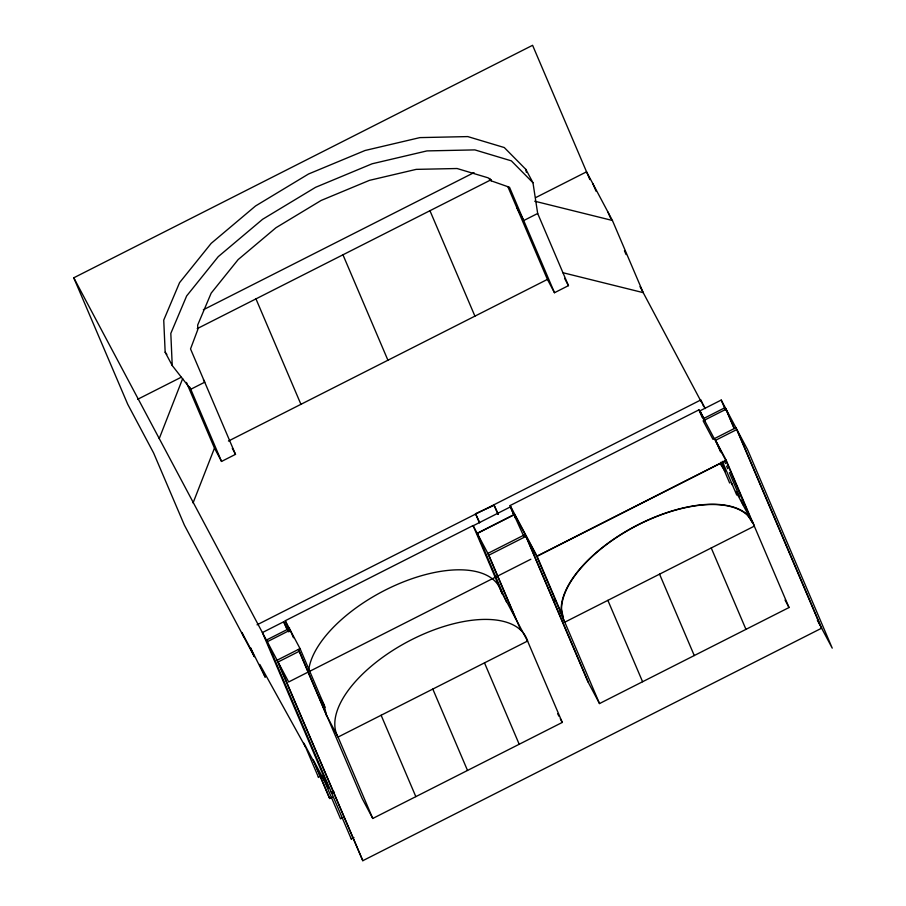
<?xml version="1.0" encoding="UTF-8"?>
<svg xmlns="http://www.w3.org/2000/svg" width="906" height="906" viewBox="0 0 906 906"><rect width="100%" height="100%" fill="white"/><g stroke="black" fill="none" stroke-linecap="round" stroke-linejoin="round"><path stroke-width="1.36" d="M159.218 438.629L182.672 378.583M193.057 502.955L214.473 448.13L186.443 382.423M254.348 656.714L184.394 525.14L153.612 452.977L127.746 404.325L73.771 277.802L532.592 45.3L589.851 179.558M203.329 309.773L474.031 172.604M197.214 328.651L491.199 179.682M137.689 399.286L181.211 377.236M535.582 197.655L586.556 171.823L612.422 220.475L643.203 292.638L562.751 272.672M537.677 213.476L568.458 285.639L554.495 292.717L509.512 187.27L491.131 180.815L488.209 177.859L457.077 168.516L416.194 169.377L369.421 180.362L321.166 200.441L275.979 227.723L238.131 259.614L211.177 293.125L197.667 325.084L197.859 329.433L190.532 348.923L235.503 454.359L221.54 461.437L190.77 389.274L172.231 365.526L165.164 352.23L163.737 320.112L179.569 282.649L211.166 243.374L255.537 205.979L308.493 174.02L365.061 150.487L419.886 137.61L467.79 136.591L504.28 147.542L525.899 169.433L532.966 182.729L537.677 213.476L523.713 220.554L516.635 207.259M228.437 441.052L547.417 279.41L507.904 186.772M257.044 624.823L700.734 399.988L705.298 408.583M515.616 518.391L510.135 505.537L698.956 409.852L725.933 460.588L752.252 522.286L747.099 514.393A106.817 51.155 -28 0 0 638.402 524.563A106.817 51.155 -28 0 0 561.199 608.594L563.419 617.971L560.135 611.788M289.58 630.938L285.231 620.735L473.079 525.548L488.844 555.197L520.814 630.146M288.788 631.901L283.68 621.788L262.4 632.569L328.878 788.413L322.264 775.989L340.543 818.82L343.057 817.54M473.192 525.752L510.429 506.884L523.838 536.477M704.37 421.233L699.942 410.848L721.221 400.067L747.484 449.455L832.229 648.141L820.666 626.397L735.921 427.711L712.977 439.342L703.135 420.837L726.08 409.218L734.37 428.64M287.089 629.33L289.614 628.062M287.678 629.296L266.398 640.078L351.245 838.956L353.759 837.676M514.427 514.393L477.19 533.272L506.499 601.946M705.038 420.962L703.939 418.368L725.208 407.575L734.075 428.357M477.281 533.453L514.517 514.585L525.129 534.529L588.119 682.218M267.27 641.72L290.203 630.089L293.465 637.745M285.231 620.735L300.045 648.594L277.1 660.214L362.808 860.7L821.617 628.198L736.872 429.512L715.593 440.293L720.553 451.924M525.129 534.529L487.892 553.396L516.001 619.296M308.584 671.21A106.432 50.974 -28 0 1 400.486 583.079A106.432 50.974 -28 0 1 501.188 591.448L527.564 641.04L562.275 722.433L372.762 818.469L338.051 737.076L326.488 715.332L298.38 649.432L299.342 651.233L278.063 662.014L362.808 860.7M488.844 555.197L526.08 536.329L536.692 556.273L599.512 703.566L789.024 607.53L726.204 460.248L715.593 440.293M530.837 559.24L288.663 681.958L73.771 277.802M536.692 556.273L726.204 460.248M563.419 617.971L537.099 556.273L725.933 460.588M318.289 776.974L321.075 776.193M334.325 792.059L331.913 793.282L331.143 791.833M318.55 777.473L303.929 743.203L314.541 763.146L329.161 797.416L329.727 798.492L332.253 797.212M353.668 837.495L351.245 838.956M479.399 522.751L475.537 513.702L494.144 505.322L498.3 514.234M534.699 201.2L612.422 220.475M532.966 182.729L511.346 160.849L474.869 149.898L426.953 150.906L372.128 163.782L315.571 187.316L262.604 219.286L218.233 256.67L186.647 295.945L170.815 333.408L172.231 365.526M165.164 352.23L166.84 354.393M720.123 463.657L725.276 471.55L721.98 463.838M640.01 286.624L701.233 401.788M702.558 404.269L703.86 406.726M817.348 620.168L819.998 625.151M699.942 410.848L703.939 418.368M731.199 482.683L732.512 485.163M735.797 491.346L752.252 522.286M785.049 600.044L789.024 607.53M564.597 278.38L568.458 285.639M547.417 279.41L554.495 292.717M489.84 178.403L491.131 180.815M510.135 505.537L537.099 556.273M553.555 599.41L554.868 601.89M599.512 703.566L588.911 683.611L526.08 536.329M557.632 713.702L558.957 716.193M560.282 718.696L562.275 722.433M203.442 379.784L204.733 382.196L190.77 389.274L189.479 386.851M232.298 448.311L235.503 454.359M214.473 448.13L221.54 461.437M320.045 697.292L323.974 704.698L326.488 715.332M372.762 818.469L362.162 798.514L299.342 651.233M323.895 779.885L313.283 759.941L329.727 798.492M305.503 746.997L259.773 664.392L265.254 677.235L250.543 647.858L254.19 656.431M252.366 652.139L241.913 632.49L243.737 636.771M475.537 513.702L479.693 522.626M721.221 400.067L725.649 410.452M700.734 399.988L702.105 403.193M724.415 460.961L725.513 463.555M726.612 466.137L727.722 468.719M729.375 472.592L739.84 497.145M740.949 499.727L743.147 504.891M722.376 461.358L736.737 495.05M698.956 409.852L702.252 417.564M720.825 462.298L729.658 483.023M607.949 212.061L610.701 218.505M624.438 250.724L626.091 254.586M592.796 183.556L596.091 191.279M711.244 547.971L745.955 629.353M659.557 574.155L694.268 655.548M607.869 600.35L642.581 681.731M429.954 210.713L474.925 316.149M510.429 506.884L513.747 514.676M494.144 505.322L498.006 514.37M473.079 525.548L502.4 594.223M342.955 254.801L387.927 360.237M484.495 662.875L519.206 744.256M432.808 689.058L467.519 770.451M255.956 298.878L300.928 404.325M381.12 715.253L415.831 796.634M300.045 648.594L325.073 707.28M283.68 621.788L286.455 628.277M525.899 169.433L526.329 172.231M527.564 641.04L338.051 737.076A106.432 50.974 -28 0 1 411.72 639.636A106.432 50.974 -28 0 1 527.564 641.04M754.313 526.137L564.8 622.173A106.432 50.974 -28 0 1 638.47 524.733A106.432 50.974 -28 0 1 754.313 526.137"/></g></svg>
